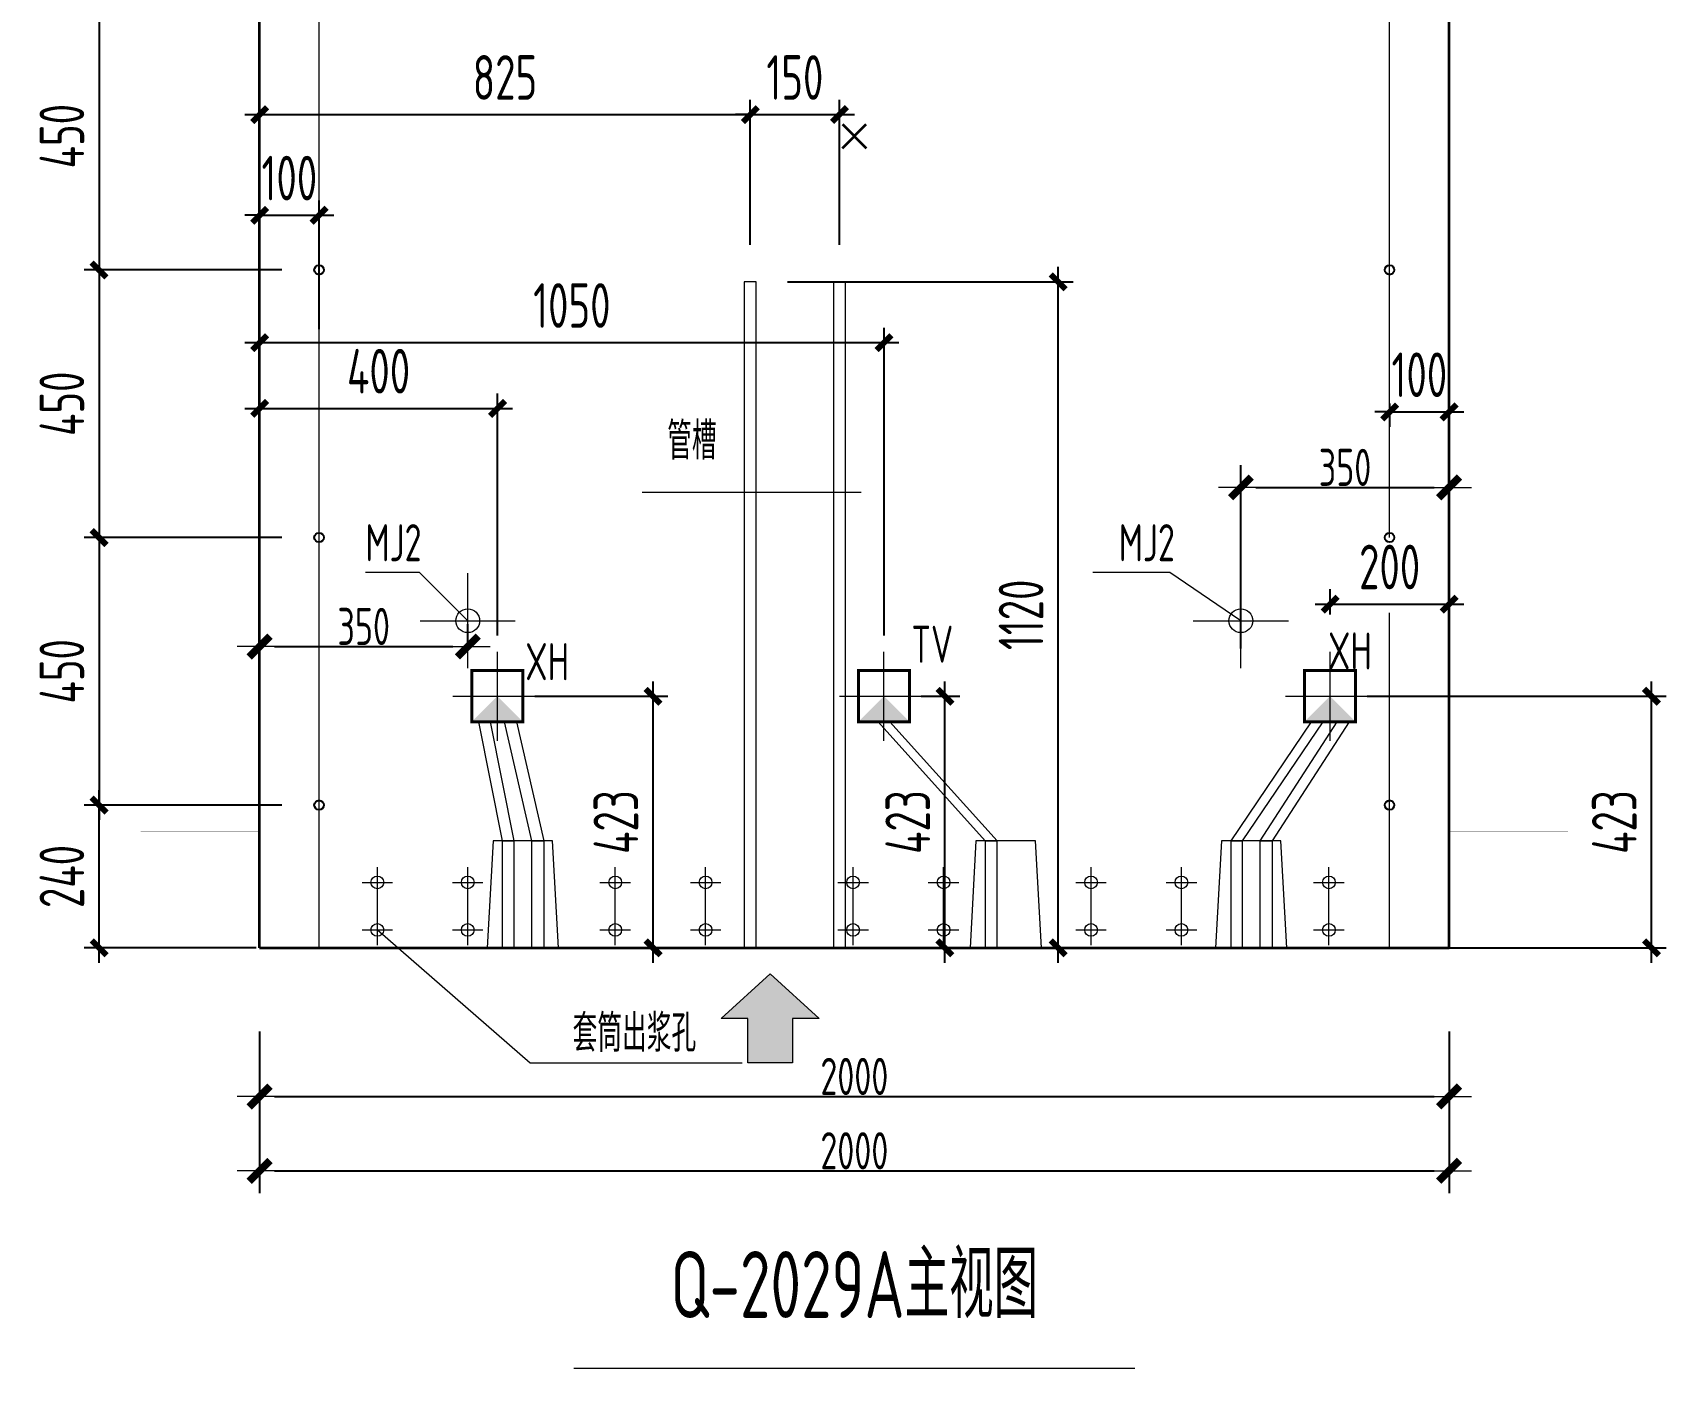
# Model space of a CAD drawing. Extents: x -85320 to 1679916, y -1321939 to 627.
# Drawn here: x 1151028 to 1162015, y -852083 to -843098 of the extents above; entities that cross this region are included whole.
import ezdxf
from ezdxf.enums import TextEntityAlignment as Align

# ---------------------------------------------------------------- set-up
doc = ezdxf.new("R2010")
doc.units = 0
doc.header["$LTSCALE"] = 1000
doc.linetypes.add('DOTE', pattern=[2.42, 2, -0.2, 0.02, -0.2])
for name, color, linetype in [('DIAN BOX', 7, 'Continuous'), ('S_WALL', 9, 'Continuous'), ('内墙_纵筋', 20, 'Continuous'), ('拉模', 7, 'Continuous')]:
    doc.layers.add(name, color=color, linetype=linetype)
for name, color, linetype, lineweight in [('WCOL', 7, 'Continuous', 0), ('参数表文字', 7, 'Continuous', 18), ('手孔', 6, 'Continuous', 0), ('直线', 7, 'Continuous', 18), ('预制墙图名', 7, 'Continuous', 18), ('预制墙埋件', 8, 'Continuous', 18), ('预制墙墙身水平筋', 130, 'Continuous', 18), ('预制墙墙身纵向受力筋', 1, 'Continuous', 18), ('预制墙详图标注', 3, 'Continuous', 18), ('预制墙详图轮廓', 3, 'Continuous', 35)]:
    doc.layers.add(name, color=color, linetype=linetype, lineweight=lineweight)
doc.styles.add('TSSD_Dimension', font='tssdeng.shx', dxfattribs={"width": 0.7, "bigfont": 'hztxt.shx'})
doc.styles.add('TSSD_Rein', font='Tssdeng.shx', dxfattribs={"width": 0.7, "bigfont": 'hztxt.shx'})
doc.styles.add('样式 1', font='yjkeng.shx', dxfattribs={"width": 0.7, "bigfont": 'yjkchn.shx'})
doc.styles.add('样式 2', font='yjkeng.shx', dxfattribs={"width": 0.7, "bigfont": 'yjkchn.shx'})
doc.dimstyles.new('标注', dxfattribs={"dimtxt": 300, "dimasz": 100, "dimexe": 100, "dimexo": 250, "dimgap": 100, "dimtad": 1, "dimdec": 0, "dimlfac": 0.25, "dimzin": 0, "dimdsep": 46, "dimtxsty": 'TSSD_Dimension', "dimblk": 'ARCHTICK', "dimcen": 0, "dimdle": 100, "dimclrt": 7, "dimadec": 0, "dimazin": 0, "dimtfac": 1, "dimtdec": 0, "dimtix": 1, "dimtmove": 2, "dimatfit": 3, "dimfxl": 1, "dimtolj": 1, "dimtzin": 0, "dimarcsym": 0})
doc.dimstyles.new('盈建科结构', dxfattribs={"dimscale": 100, "dimtxt": 2.5, "dimasz": 1, "dimexe": 1.5, "dimexo": 0.625, "dimgap": 0.1, "dimtad": 1, "dimdec": 0, "dimrnd": 1, "dimzin": 0, "dimdsep": 46, "dimtxsty": '样式 1', "dimblk": '_yjkbk', "dimblk1": 'ARCHTICK', "dimblk2": 'ARCHTICK', "dimcen": 0.09, "dimadec": 0, "dimazin": 0, "dimtfac": 1, "dimtdec": 4, "dimtix": 1, "dimtmove": 2, "dimatfit": 3, "dimfxl": 1, "dimtolj": 1, "dimtzin": 0, "dimarcsym": 0})

# ---------------------------------------------------------------- blocks, each defined once
blk = doc.blocks.new('_yjkbk')
blk.add_line((-1, 0), (1.5, 0))
blk.add_lwpolyline([(-0.7, -0.7, 0.5, 0.5, 0), (0.7, 0.7, 0.5, 0.5, 0)], format="xyseb")
blk = doc.blocks.new('*D411')
at = {"layer": 'Defpoints', "color": 0, "transparency": 16777216}
for p in [(1153954, -847227), (1152554, -847304), (1153954, -847304)]:
    blk.add_point(p, dxfattribs=at)
at = {"layer": '预制墙详图标注', "color": 0, "lineweight": -2, "transparency": 16777216}
for p, q in [((1152554, -847241), (1152554, -847077)), ((1153954, -847241), (1153954, -847077)), ((1152654, -847227), (1153854, -847227))]:
    blk.add_line(p, q, dxfattribs=at)
at = {"layer": '预制墙详图标注', "color": 0, "lineweight": -2, "transparency": 16777216, "xscale": 100, "yscale": 100, "zscale": 100, "rotation": 180}
blk.add_blockref('_yjkbk', (1152554, -847227), dxfattribs=at)
at = {"layer": '预制墙详图标注', "color": 0, "lineweight": -2, "transparency": 16777216, "xscale": 100, "yscale": 100, "zscale": 100}
blk.add_blockref('_yjkbk', (1153954, -847227), dxfattribs=at)
at = {"layer": '预制墙详图标注', "color": 0, "transparency": 16777216, "insert": (1153254, -847217), "char_height": 250, "attachment_point": 8, "style": '样式 1'}
blk.add_mtext('\\A1;350', dxfattribs=at)
blk = doc.blocks.new('_ArchTick')
at = {"color": 0, "linetype": 'ByBlock', "const_width": 0.4}
blk.add_lwpolyline([(-0.5, -0.5), (0.5, 0.5)], dxfattribs=at)
blk = doc.blocks.new('*D413')
at = {"layer": 'Defpoints', "color": 0, "transparency": 16777216}
for p in [(1160554, -846157), (1159154, -847304), (1160554, -847304)]:
    blk.add_point(p, dxfattribs=at)
at = {"layer": '预制墙详图标注', "color": 0, "lineweight": -2, "transparency": 16777216}
for p, q in [((1159154, -847241), (1159154, -846007)), ((1160554, -847241), (1160554, -846007)), ((1159254, -846157), (1160454, -846157))]:
    blk.add_line(p, q, dxfattribs=at)
at = {"layer": '预制墙详图标注', "color": 0, "lineweight": -2, "transparency": 16777216, "xscale": 100, "yscale": 100, "zscale": 100, "rotation": 180}
blk.add_blockref('_yjkbk', (1159154, -846157), dxfattribs=at)
at = {"layer": '预制墙详图标注', "color": 0, "lineweight": -2, "transparency": 16777216, "xscale": 100, "yscale": 100, "zscale": 100}
blk.add_blockref('_yjkbk', (1160554, -846157), dxfattribs=at)
at = {"layer": '预制墙详图标注', "color": 0, "transparency": 16777216, "insert": (1159854, -846147), "char_height": 250, "attachment_point": 8, "style": '样式 1'}
blk.add_mtext('\\A1;350', dxfattribs=at)
blk = doc.blocks.new('*D414')
at = {"layer": 'Defpoints', "color": 0, "transparency": 16777216}
for p in [(1152554, -849754), (1160554, -849754), (1160554, -850254)]:
    blk.add_point(p, dxfattribs=at)
at = {"layer": '预制墙详图标注', "color": 0, "lineweight": -2, "transparency": 16777216}
for p, q in [((1152554, -849816), (1152554, -850404)), ((1160554, -849816), (1160554, -850404)), ((1152654, -850254), (1160454, -850254))]:
    blk.add_line(p, q, dxfattribs=at)
at = {"layer": '预制墙详图标注', "color": 0, "lineweight": -2, "transparency": 16777216, "xscale": 100, "yscale": 100, "zscale": 100, "rotation": 180}
blk.add_blockref('_yjkbk', (1152554, -850254), dxfattribs=at)
at = {"layer": '预制墙详图标注', "color": 0, "lineweight": -2, "transparency": 16777216, "xscale": 100, "yscale": 100, "zscale": 100}
blk.add_blockref('_yjkbk', (1160554, -850254), dxfattribs=at)
at = {"layer": '预制墙详图标注', "color": 0, "transparency": 16777216, "insert": (1156554, -850244), "char_height": 250, "attachment_point": 8, "style": '样式 1'}
blk.add_mtext('\\A1;2000', dxfattribs=at)
blk = doc.blocks.new('*D415')
at = {"layer": 'Defpoints', "color": 0, "transparency": 16777216}
for p in [(1152554, -850254), (1160554, -850254), (1160554, -850754)]:
    blk.add_point(p, dxfattribs=at)
at = {"layer": '预制墙详图标注', "color": 0, "lineweight": -2, "transparency": 16777216}
for p, q in [((1152554, -850316), (1152554, -850904)), ((1160554, -850316), (1160554, -850904)), ((1152654, -850754), (1160454, -850754))]:
    blk.add_line(p, q, dxfattribs=at)
at = {"layer": '预制墙详图标注', "color": 0, "lineweight": -2, "transparency": 16777216, "xscale": 100, "yscale": 100, "zscale": 100, "rotation": 180}
blk.add_blockref('_yjkbk', (1152554, -850754), dxfattribs=at)
at = {"layer": '预制墙详图标注', "color": 0, "lineweight": -2, "transparency": 16777216, "xscale": 100, "yscale": 100, "zscale": 100}
blk.add_blockref('_yjkbk', (1160554, -850754), dxfattribs=at)
at = {"layer": '预制墙详图标注', "color": 0, "transparency": 16777216, "insert": (1156554, -850744), "char_height": 250, "attachment_point": 8, "style": '样式 1'}
blk.add_mtext('\\A1;2000', dxfattribs=at)
blk = doc.blocks.new('*D491')
at = {"layer": 'Defpoints', "color": 0, "transparency": 16777216}
for p in [(1154154, -847562), (1155200, -847562), (1154010, -849254)]:
    blk.add_point(p, dxfattribs=at)
at = {"layer": 'WCOL', "color": 0, "lineweight": -2, "transparency": 16777216}
for p, q in [((1155200, -849354), (1155200, -847462)), ((1154404, -847562), (1155300, -847562)), ((1154260, -849254), (1155300, -849254))]:
    blk.add_line(p, q, dxfattribs=at)
at = {"layer": 'WCOL', "color": 0, "lineweight": -2, "transparency": 16777216, "xscale": 100, "yscale": 100, "zscale": 100}
for p, rotation in [((1155200, -847562), 90), ((1155200, -849254), 270)]:
    blk.add_blockref('_ArchTick', p, dxfattribs=dict(at, rotation=rotation))
at = {"layer": 'WCOL', "color": 7, "transparency": 16777216, "insert": (1154950, -848408), "char_height": 300, "attachment_point": 5, "rotation": 90, "style": 'TSSD_Dimension'}
blk.add_mtext('\\A1;423', dxfattribs=at)
blk = doc.blocks.new('*D492')
at = {"layer": 'Defpoints', "color": 0, "transparency": 16777216}
for p in [(1154154, -845625), (1152554, -846041), (1154154, -847402)]:
    blk.add_point(p, dxfattribs=at)
at = {"layer": 'WCOL', "color": 0, "lineweight": -2, "transparency": 16777216}
for p, q in [((1152554, -845791), (1152554, -845525)), ((1154154, -847152), (1154154, -845525)), ((1152454, -845625), (1154254, -845625))]:
    blk.add_line(p, q, dxfattribs=at)
at = {"layer": 'WCOL', "color": 0, "lineweight": -2, "transparency": 16777216, "xscale": 100, "yscale": 100, "zscale": 100, "rotation": 180}
blk.add_blockref('_ArchTick', (1152554, -845625), dxfattribs=at)
at = {"layer": 'WCOL', "color": 0, "lineweight": -2, "transparency": 16777216, "xscale": 100, "yscale": 100, "zscale": 100}
blk.add_blockref('_ArchTick', (1154154, -845625), dxfattribs=at)
at = {"layer": 'WCOL', "color": 7, "transparency": 16777216, "insert": (1153354, -845375), "char_height": 300, "attachment_point": 5, "style": 'TSSD_Dimension'}
blk.add_mtext('\\A1;400', dxfattribs=at)
blk = doc.blocks.new('线盒')
at = {"layer": 'DIAN BOX'}
h = blk.add_hatch(color=256, dxfattribs=at)
h.dxf.hatch_style = 1
h.paths.add_polyline_path([(1465682, -670175), (1465854, -670347), (1465510, -670347)])
at = {"color": 6, "const_width": 20}
blk.add_lwpolyline([(1465510, -670003), (1465854, -670003), (1465854, -670347), (1465510, -670347), (1465510, -670003)], dxfattribs=at)
at = {"layer": 'WCOL', "color": 4, "linetype": 'DOTE'}
for p, q in [((1465682, -670475), (1465682, -669876)), ((1465383, -670175), (1465982, -670175))]:
    blk.add_line(p, q, dxfattribs=at)
at = {"layer": 'WCOL', "color": 5}
blk.add_lwpolyline([(1465510, -670347), (1465854, -670347), (1465854, -670003), (1465510, -670003)], close=True, dxfattribs=at)
blk = doc.blocks.new('*D493')
at = {"layer": 'Defpoints', "color": 0, "transparency": 16777216}
for p in [(1156754, -845183), (1152554, -845397), (1156754, -847402)]:
    blk.add_point(p, dxfattribs=at)
at = {"layer": 'WCOL', "color": 0, "lineweight": -2, "transparency": 16777216}
for p, q in [((1152554, -845147), (1152554, -845083)), ((1156754, -847152), (1156754, -845083)), ((1152454, -845183), (1156854, -845183))]:
    blk.add_line(p, q, dxfattribs=at)
at = {"layer": 'WCOL', "color": 0, "lineweight": -2, "transparency": 16777216, "xscale": 100, "yscale": 100, "zscale": 100, "rotation": 180}
blk.add_blockref('_ArchTick', (1152554, -845183), dxfattribs=at)
at = {"layer": 'WCOL', "color": 0, "lineweight": -2, "transparency": 16777216, "xscale": 100, "yscale": 100, "zscale": 100}
blk.add_blockref('_ArchTick', (1156754, -845183), dxfattribs=at)
at = {"layer": 'WCOL', "color": 7, "transparency": 16777216, "insert": (1154654, -844933), "char_height": 300, "attachment_point": 5, "style": 'TSSD_Dimension'}
blk.add_mtext('\\A1;1050', dxfattribs=at)
blk = doc.blocks.new('*D494')
at = {"layer": 'Defpoints', "color": 0, "transparency": 16777216}
for p in [(1156754, -847562), (1157163, -847562), (1156832, -849254)]:
    blk.add_point(p, dxfattribs=at)
at = {"layer": 'WCOL', "color": 0, "lineweight": -2, "transparency": 16777216}
for p, q in [((1157163, -849354), (1157163, -847462)), ((1157004, -847562), (1157263, -847562)), ((1157082, -849254), (1157263, -849254))]:
    blk.add_line(p, q, dxfattribs=at)
at = {"layer": 'WCOL', "color": 0, "lineweight": -2, "transparency": 16777216, "xscale": 100, "yscale": 100, "zscale": 100}
for p, rotation in [((1157163, -847562), 90), ((1157163, -849254), 270)]:
    blk.add_blockref('_ArchTick', p, dxfattribs=dict(at, rotation=rotation))
at = {"layer": 'WCOL', "color": 7, "transparency": 16777216, "insert": (1156913, -848408), "char_height": 300, "attachment_point": 5, "rotation": 90, "style": 'TSSD_Dimension'}
blk.add_mtext('\\A1;423', dxfattribs=at)
blk = doc.blocks.new('*D495')
at = {"layer": 'Defpoints', "color": 0, "transparency": 16777216}
for p in [(1159754, -847562), (1161915, -847562), (1159063, -849254)]:
    blk.add_point(p, dxfattribs=at)
at = {"layer": 'WCOL', "color": 0, "lineweight": -2, "transparency": 16777216}
for p, q in [((1161915, -849354), (1161915, -847462)), ((1160004, -847562), (1162015, -847562)), ((1159313, -849254), (1162015, -849254))]:
    blk.add_line(p, q, dxfattribs=at)
at = {"layer": 'WCOL', "color": 0, "lineweight": -2, "transparency": 16777216, "xscale": 100, "yscale": 100, "zscale": 100}
for p, rotation in [((1161915, -847562), 90), ((1161915, -849254), 270)]:
    blk.add_blockref('_ArchTick', p, dxfattribs=dict(at, rotation=rotation))
at = {"layer": 'WCOL', "color": 7, "transparency": 16777216, "insert": (1161665, -848408), "char_height": 300, "attachment_point": 5, "rotation": 90, "style": 'TSSD_Dimension'}
blk.add_mtext('\\A1;423', dxfattribs=at)
blk = doc.blocks.new('手孔')
at = {"layer": '手孔', "color": 6}
blk.add_lwpolyline([(1383436, -746221), (1383916, -746221), (1383876, -745501), (1383476, -745501)], close=True, dxfattribs=at)
at = {"layer": '手孔', "color": 4}
for points in [[(1383538, -746221), (1383618, -746221), (1383618, -745501), (1383538, -745501)], [(1383817, -746221), (1383737, -746221), (1383737, -745501), (1383817, -745501)]]:
    blk.add_lwpolyline(points, close=True, dxfattribs=at)
blk = doc.blocks.new('*D2721')
at = {"layer": 'Defpoints', "color": 0, "transparency": 16777216}
for p in [(1155854, -843649), (1152554, -843794), (1155854, -844774)]:
    blk.add_point(p, dxfattribs=at)
at = {"layer": '拉模', "color": 0, "lineweight": -2, "transparency": 16777216}
for p, q in [((1152554, -843544), (1152554, -843549)), ((1155854, -844524), (1155854, -843549)), ((1152454, -843649), (1155954, -843649))]:
    blk.add_line(p, q, dxfattribs=at)
at = {"layer": '拉模', "color": 0, "lineweight": -2, "transparency": 16777216, "xscale": 100, "yscale": 100, "zscale": 100, "rotation": 180}
blk.add_blockref('_ArchTick', (1152554, -843649), dxfattribs=at)
at = {"layer": '拉模', "color": 0, "lineweight": -2, "transparency": 16777216, "xscale": 100, "yscale": 100, "zscale": 100}
blk.add_blockref('_ArchTick', (1155854, -843649), dxfattribs=at)
at = {"layer": '拉模', "color": 7, "lineweight": 0, "transparency": 16777216, "insert": (1154204, -843399), "char_height": 300, "attachment_point": 5, "style": 'TSSD_Dimension'}
blk.add_mtext('\\A1;825', dxfattribs=at)
blk = doc.blocks.new('*D2722')
at = {"layer": 'Defpoints', "color": 0, "transparency": 16777216}
for p in [(1155854, -844774), (1157925, -844774), (1155185, -849254)]:
    blk.add_point(p, dxfattribs=at)
at = {"layer": '拉模', "color": 0, "lineweight": -2, "transparency": 16777216}
for p, q in [((1157925, -849354), (1157925, -844674)), ((1156104, -844774), (1158025, -844774)), ((1155435, -849254), (1158025, -849254))]:
    blk.add_line(p, q, dxfattribs=at)
at = {"layer": '拉模', "color": 0, "lineweight": -2, "transparency": 16777216, "xscale": 100, "yscale": 100, "zscale": 100}
for p, rotation in [((1157925, -844774), 90), ((1157925, -849254), 270)]:
    blk.add_blockref('_ArchTick', p, dxfattribs=dict(at, rotation=rotation))
at = {"layer": '拉模', "color": 7, "lineweight": 0, "transparency": 16777216, "insert": (1157675, -847014), "char_height": 300, "attachment_point": 5, "rotation": 90, "style": 'TSSD_Dimension'}
blk.add_mtext('\\A1;1120', dxfattribs=at)
blk = doc.blocks.new('*D2723')
at = {"layer": 'Defpoints', "color": 0, "transparency": 16777216}
for p in [(1156454, -843649), (1155854, -844774), (1156454, -844774)]:
    blk.add_point(p, dxfattribs=at)
at = {"layer": '拉模', "color": 0, "lineweight": -2, "transparency": 16777216}
for p, q in [((1155854, -844524), (1155854, -843549)), ((1156454, -844524), (1156454, -843549)), ((1155854, -843649), (1155754, -843649)), ((1155854, -843649), (1156454, -843649)), ((1156454, -843649), (1156554, -843649))]:
    blk.add_line(p, q, dxfattribs=at)
at = {"layer": '拉模', "color": 0, "lineweight": -2, "transparency": 16777216, "xscale": 100, "yscale": 100, "zscale": 100}
blk.add_blockref('_ArchTick', (1155854, -843649), dxfattribs=at)
at = {"layer": '拉模', "color": 0, "lineweight": -2, "transparency": 16777216, "xscale": 100, "yscale": 100, "zscale": 100, "rotation": 180}
blk.add_blockref('_ArchTick', (1156454, -843649), dxfattribs=at)
at = {"layer": '拉模', "color": 7, "lineweight": 0, "transparency": 16777216, "insert": (1156154, -843399), "char_height": 300, "attachment_point": 5, "style": 'TSSD_Dimension'}
blk.add_mtext('\\A1;150', dxfattribs=at)
blk = doc.blocks.new('*D2730')
at = {"layer": 'Defpoints', "color": 0, "transparency": 16777216}
for p in [(1151474, -848294), (1152781, -848294), (1152781, -849254)]:
    blk.add_point(p, dxfattribs=at)
at = {"layer": '拉模', "color": 0, "lineweight": -2, "transparency": 16777216}
for p, q in [((1151474, -849354), (1151474, -848194)), ((1152531, -848294), (1151374, -848294)), ((1152531, -849254), (1151374, -849254))]:
    blk.add_line(p, q, dxfattribs=at)
at = {"layer": '拉模', "color": 0, "lineweight": -2, "transparency": 16777216, "xscale": 100, "yscale": 100, "zscale": 100}
for p, rotation in [((1151474, -848294), 90), ((1151474, -849254), 270)]:
    blk.add_blockref('_ArchTick', p, dxfattribs=dict(at, rotation=rotation))
at = {"layer": '拉模', "color": 7, "lineweight": 0, "transparency": 16777216, "insert": (1151224, -848774), "char_height": 300, "attachment_point": 5, "rotation": 90, "style": 'TSSD_Dimension'}
blk.add_mtext('\\A1;240', dxfattribs=at)
blk = doc.blocks.new('*D2731')
at = {"layer": 'Defpoints', "color": 0, "transparency": 16777216}
for p in [(1152954, -844326), (1152554, -845342), (1152954, -845342)]:
    blk.add_point(p, dxfattribs=at)
at = {"layer": '拉模', "color": 0, "lineweight": -2, "transparency": 16777216}
for p, q in [((1152554, -845092), (1152554, -844226)), ((1152954, -845092), (1152954, -844226)), ((1152554, -844326), (1152454, -844326)), ((1152554, -844326), (1152954, -844326)), ((1152954, -844326), (1153054, -844326))]:
    blk.add_line(p, q, dxfattribs=at)
at = {"layer": '拉模', "color": 0, "lineweight": -2, "transparency": 16777216, "xscale": 100, "yscale": 100, "zscale": 100}
blk.add_blockref('_ArchTick', (1152554, -844326), dxfattribs=at)
at = {"layer": '拉模', "color": 0, "lineweight": -2, "transparency": 16777216, "xscale": 100, "yscale": 100, "zscale": 100, "rotation": 180}
blk.add_blockref('_ArchTick', (1152954, -844326), dxfattribs=at)
at = {"layer": '拉模', "color": 7, "lineweight": 0, "transparency": 16777216, "insert": (1152754, -844076), "char_height": 300, "attachment_point": 5, "style": 'TSSD_Dimension'}
blk.add_mtext('\\A1;100', dxfattribs=at)
blk = doc.blocks.new('*D2732')
at = {"layer": 'Defpoints', "color": 0, "transparency": 16777216}
for p in [(1152954, -846494), (1151474, -848294), (1152954, -848294)]:
    blk.add_point(p, dxfattribs=at)
at = {"layer": '拉模', "color": 0, "lineweight": -2, "transparency": 16777216}
for p, q in [((1151474, -846394), (1151474, -848394)), ((1152704, -846494), (1151374, -846494)), ((1152704, -848294), (1151374, -848294))]:
    blk.add_line(p, q, dxfattribs=at)
at = {"layer": '拉模', "color": 0, "lineweight": -2, "transparency": 16777216, "xscale": 100, "yscale": 100, "zscale": 100}
for p, rotation in [((1151474, -846494), 90), ((1151474, -848294), 270)]:
    blk.add_blockref('_ArchTick', p, dxfattribs=dict(at, rotation=rotation))
at = {"layer": '拉模', "color": 7, "lineweight": 0, "transparency": 16777216, "insert": (1151224, -847394), "char_height": 300, "attachment_point": 5, "rotation": 90, "style": 'TSSD_Dimension'}
blk.add_mtext('\\A1;450', dxfattribs=at)
blk = doc.blocks.new('*D2733')
at = {"layer": 'Defpoints', "color": 0, "transparency": 16777216}
for p in [(1152954, -844694), (1151474, -846494), (1152954, -846494)]:
    blk.add_point(p, dxfattribs=at)
at = {"layer": '拉模', "color": 0, "lineweight": -2, "transparency": 16777216}
for p, q in [((1151474, -844594), (1151474, -846594)), ((1152704, -844694), (1151374, -844694)), ((1152704, -846494), (1151374, -846494))]:
    blk.add_line(p, q, dxfattribs=at)
at = {"layer": '拉模', "color": 0, "lineweight": -2, "transparency": 16777216, "xscale": 100, "yscale": 100, "zscale": 100}
for p, rotation in [((1151474, -844694), 90), ((1151474, -846494), 270)]:
    blk.add_blockref('_ArchTick', p, dxfattribs=dict(at, rotation=rotation))
at = {"layer": '拉模', "color": 7, "lineweight": 0, "transparency": 16777216, "insert": (1151224, -845594), "char_height": 300, "attachment_point": 5, "rotation": 90, "style": 'TSSD_Dimension'}
blk.add_mtext('\\A1;450', dxfattribs=at)
blk = doc.blocks.new('*D2734')
at = {"layer": 'Defpoints', "color": 0, "transparency": 16777216}
for p in [(1152954, -842894), (1151474, -844694), (1152954, -844694)]:
    blk.add_point(p, dxfattribs=at)
at = {"layer": '拉模', "color": 0, "lineweight": -2, "transparency": 16777216}
for p, q in [((1151474, -842794), (1151474, -844794)), ((1152704, -842894), (1151374, -842894)), ((1152704, -844694), (1151374, -844694))]:
    blk.add_line(p, q, dxfattribs=at)
at = {"layer": '拉模', "color": 0, "lineweight": -2, "transparency": 16777216, "xscale": 100, "yscale": 100, "zscale": 100}
for p, rotation in [((1151474, -842894), 90), ((1151474, -844694), 270)]:
    blk.add_blockref('_ArchTick', p, dxfattribs=dict(at, rotation=rotation))
at = {"layer": '拉模', "color": 7, "lineweight": 0, "transparency": 16777216, "insert": (1151224, -843794), "char_height": 300, "attachment_point": 5, "rotation": 90, "style": 'TSSD_Dimension'}
blk.add_mtext('\\A1;450', dxfattribs=at)
blk = doc.blocks.new('*D2738')
at = {"layer": 'Defpoints', "color": 0, "transparency": 16777216}
for p in [(1160154, -845342), (1160554, -845342), (1160554, -845649)]:
    blk.add_point(p, dxfattribs=at)
at = {"layer": '拉模', "color": 0, "lineweight": -2, "transparency": 16777216}
for p, q in [((1160154, -845592), (1160154, -845749)), ((1160554, -845592), (1160554, -845749)), ((1160154, -845649), (1160054, -845649)), ((1160154, -845649), (1160554, -845649)), ((1160554, -845649), (1160654, -845649))]:
    blk.add_line(p, q, dxfattribs=at)
at = {"layer": '拉模', "color": 0, "lineweight": -2, "transparency": 16777216, "xscale": 100, "yscale": 100, "zscale": 100}
blk.add_blockref('_ArchTick', (1160154, -845649), dxfattribs=at)
at = {"layer": '拉模', "color": 0, "lineweight": -2, "transparency": 16777216, "xscale": 100, "yscale": 100, "zscale": 100, "rotation": 180}
blk.add_blockref('_ArchTick', (1160554, -845649), dxfattribs=at)
at = {"layer": '拉模', "color": 7, "lineweight": 0, "transparency": 16777216, "insert": (1160354, -845399), "char_height": 300, "attachment_point": 5, "style": 'TSSD_Dimension'}
blk.add_mtext('\\A1;100', dxfattribs=at)
blk = doc.blocks.new('*D3264')
at = {"layer": 'Defpoints', "color": 0, "transparency": 16777216}
for p in [(1160554, -846942), (1160554, -847241), (1159754, -847262)]:
    blk.add_point(p, dxfattribs=at)
at = {"layer": '内墙_纵筋', "color": 0, "lineweight": -2, "transparency": 16777216}
for p, q in [((1159754, -847012), (1159754, -846842)), ((1160554, -846991), (1160554, -846842)), ((1159654, -846942), (1160654, -846942))]:
    blk.add_line(p, q, dxfattribs=at)
at = {"layer": '内墙_纵筋', "color": 0, "lineweight": -2, "transparency": 16777216, "xscale": 100, "yscale": 100, "zscale": 100, "rotation": 180}
blk.add_blockref('_ArchTick', (1159754, -846942), dxfattribs=at)
at = {"layer": '内墙_纵筋', "color": 0, "lineweight": -2, "transparency": 16777216, "xscale": 100, "yscale": 100, "zscale": 100}
blk.add_blockref('_ArchTick', (1160554, -846942), dxfattribs=at)
at = {"layer": '内墙_纵筋', "color": 7, "transparency": 16777216, "insert": (1160154, -846692), "char_height": 300, "attachment_point": 5, "style": 'TSSD_Dimension'}
blk.add_mtext('\\A1;200', dxfattribs=at)

msp = doc.modelspace()

# ---------------------------------------------------------------- hatches: boundary and pattern name
at = {"layer": 'WCOL'}
h = msp.add_hatch(color=4, dxfattribs=at)
h.dxf.hatch_style = 1
h.paths.add_polyline_path([(1156318.231, -849728.552), (1156138.231, -849728.552), (1156138.231, -850028.552), (1155838.231, -850028.552), (1155838.231, -849728.552), (1155658.231, -849728.552), (1155988.231, -849428.552)])

# ---------------------------------------------------------------- linework, layer by layer
at = {"layer": 'S_WALL'}
for centre in [(1152953.678, -844693.638), (1160153.678, -844693.638), (1152953.678, -846493.638), (1160153.678, -846493.638), (1152953.678, -848293.638), (1160153.678, -848293.638)]:
    msp.add_circle(centre, 32, dxfattribs=at)
at = {"layer": 'WCOL', "color": 7}
for points in [[(1155813.678, -849253.638), (1155893.678, -849253.638), (1155893.678, -844773.638), (1155813.678, -844773.638)], [(1156413.678, -849253.638), (1156493.678, -849253.638), (1156493.678, -844773.638), (1156413.678, -844773.638)], [(1154186.012, -848533.638), (1154266.012, -848533.638), (1154106.437, -847733.638), (1154026.437, -847733.638)], [(1154464.494, -848533.638), (1154384.494, -848533.638), (1154200.919, -847733.638), (1154280.919, -847733.638)], [(1157433.775, -848533.638), (1157513.775, -848533.638), (1156793.678, -847733.638), (1156713.678, -847733.638)], [(1159085.162, -848533.638), (1159165.162, -848533.638), (1159706.437, -847733.638), (1159626.437, -847733.638)], [(1159363.645, -848533.638), (1159283.645, -848533.638), (1159800.919, -847733.638), (1159880.919, -847733.638)]]:
    msp.add_lwpolyline(points, close=True, dxfattribs=at)
at = {"layer": 'WCOL'}
msp.add_lwpolyline([(1156318.231, -849728.552), (1156138.231, -849728.552), (1156138.231, -850028.552), (1155838.231, -850028.552), (1155838.231, -849728.552), (1155658.231, -849728.552), (1155988.231, -849428.552), (1156318.231, -849728.552)], dxfattribs=at)
at = {"layer": '手孔', "color": 6}
msp.add_lwpolyline([(1157331.788, -849253.638), (1157811.788, -849253.638), (1157771.788, -848533.638), (1157371.788, -848533.638)], close=True, dxfattribs=at)
at = {"layer": '手孔', "color": 4}
msp.add_lwpolyline([(1157433.775, -849253.638), (1157513.775, -849253.638), (1157513.775, -848533.638), (1157433.775, -848533.638)], close=True, dxfattribs=at)
at = {"layer": '拉模', "color": 3, "lineweight": 0}
for p, q in [((1152953.678, -849253.638), (1152953.678, -838479.738)), ((1160153.678, -846493.638), (1160153.678, -838479.738)), ((1160153.678, -849253.638), (1160153.678, -847000.597))]:
    msp.add_line(p, q, dxfattribs=at)
at = {"layer": '直线', "lineweight": 18}
for points in [[(1153953.678, -847053.638), (1153628.678, -846728.638), (1153265.216, -846728.638)], [(1159153.678, -847053.638), (1158675.246, -846728.638), (1158158.603, -846728.638)], [(1153345.678, -849133.638), (1154374.661, -850028.552), (1155800.35, -850028.552)]]:
    msp.add_lwpolyline(points, dxfattribs=at)
at = {"layer": '预制墙图名', "lineweight": 18}
msp.add_line((1154666.78, -852082.639), (1158440.575, -852082.639), dxfattribs=at)
at = {"layer": '预制墙埋件', "lineweight": 18}
for p, q in [((1153953.678, -847373.638), (1153953.678, -846733.638)), ((1159153.678, -847373.638), (1159153.678, -846733.638)), ((1153633.678, -847053.638), (1154273.678, -847053.638)), ((1158833.678, -847053.638), (1159473.678, -847053.638))]:
    msp.add_line(p, q, dxfattribs=at)
for centre in [(1153953.678, -847053.638), (1159153.678, -847053.638)]:
    msp.add_circle(centre, 80, dxfattribs=at)
at = {"layer": '预制墙墙身水平筋', "color": 4}
msp.add_line((1156600.551, -846190.207), (1155126.751, -846190.207), dxfattribs=at)
at = {"layer": '预制墙墙身水平筋', "lineweight": 18, "const_width": 0.18}
for points in [[(1151890.213, -843313.638), (1151753.678, -843313.638), (1151753.678, -843273.638), (1152553.678, -843273.638), (1152553.678, -843313.638), (1151753.678, -843313.638), (1151753.678, -843273.638), (1151890.213, -843273.638)], [(1151890.213, -843313.638), (1151753.678, -843313.638), (1151753.678, -843273.638), (1152553.678, -843273.638), (1152553.678, -843313.638), (1151753.678, -843313.638), (1151753.678, -843273.638), (1151890.213, -843273.638)], [(1160553.678, -843273.638), (1161353.678, -843273.638), (1161353.678, -843313.638), (1161217.142, -843313.638), (1161217.142, -843273.638), (1161353.678, -843273.638), (1161353.678, -843313.638), (1160553.678, -843313.638)], [(1160553.678, -843273.638), (1161353.678, -843273.638), (1161353.678, -843313.638), (1161217.142, -843313.638), (1161217.142, -843273.638), (1161353.678, -843273.638), (1161353.678, -843313.638), (1160553.678, -843313.638)], [(1151890.213, -844113.638), (1151753.678, -844113.638), (1151753.678, -844073.638), (1152553.678, -844073.638), (1152553.678, -844113.638), (1151753.678, -844113.638), (1151753.678, -844073.638), (1151890.213, -844073.638)], [(1151890.213, -844113.638), (1151753.678, -844113.638), (1151753.678, -844073.638), (1152553.678, -844073.638), (1152553.678, -844113.638), (1151753.678, -844113.638), (1151753.678, -844073.638), (1151890.213, -844073.638)], [(1160553.678, -844073.638), (1161353.678, -844073.638), (1161353.678, -844113.638), (1161217.142, -844113.638), (1161217.142, -844073.638), (1161353.678, -844073.638), (1161353.678, -844113.638), (1160553.678, -844113.638)], [(1160553.678, -844073.638), (1161353.678, -844073.638), (1161353.678, -844113.638), (1161217.142, -844113.638), (1161217.142, -844073.638), (1161353.678, -844073.638), (1161353.678, -844113.638), (1160553.678, -844113.638)], [(1151890.213, -844913.638), (1151753.678, -844913.638), (1151753.678, -844873.638), (1152553.678, -844873.638), (1152553.678, -844913.638), (1151753.678, -844913.638), (1151753.678, -844873.638), (1151890.213, -844873.638)], [(1151890.213, -844913.638), (1151753.678, -844913.638), (1151753.678, -844873.638), (1152553.678, -844873.638), (1152553.678, -844913.638), (1151753.678, -844913.638), (1151753.678, -844873.638), (1151890.213, -844873.638)], [(1160553.678, -844873.638), (1161353.678, -844873.638), (1161353.678, -844913.638), (1161217.142, -844913.638), (1161217.142, -844873.638), (1161353.678, -844873.638), (1161353.678, -844913.638), (1160553.678, -844913.638)], [(1160553.678, -844873.638), (1161353.678, -844873.638), (1161353.678, -844913.638), (1161217.142, -844913.638), (1161217.142, -844873.638), (1161353.678, -844873.638), (1161353.678, -844913.638), (1160553.678, -844913.638)], [(1151890.213, -845713.638), (1151753.678, -845713.638), (1151753.678, -845673.638), (1152553.678, -845673.638), (1152553.678, -845713.638), (1151753.678, -845713.638), (1151753.678, -845673.638), (1151890.213, -845673.638)], [(1151890.213, -845713.638), (1151753.678, -845713.638), (1151753.678, -845673.638), (1152553.678, -845673.638), (1152553.678, -845713.638), (1151753.678, -845713.638), (1151753.678, -845673.638), (1151890.213, -845673.638)], [(1160553.678, -845673.638), (1161353.678, -845673.638), (1161353.678, -845713.638), (1161217.142, -845713.638), (1161217.142, -845673.638), (1161353.678, -845673.638), (1161353.678, -845713.638), (1160553.678, -845713.638)], [(1160553.678, -845673.638), (1161353.678, -845673.638), (1161353.678, -845713.638), (1161217.142, -845713.638), (1161217.142, -845673.638), (1161353.678, -845673.638), (1161353.678, -845713.638), (1160553.678, -845713.638)], [(1151890.213, -846513.638), (1151753.678, -846513.638), (1151753.678, -846473.638), (1152553.678, -846473.638), (1152553.678, -846513.638), (1151753.678, -846513.638), (1151753.678, -846473.638), (1151890.213, -846473.638)], [(1151890.213, -846513.638), (1151753.678, -846513.638), (1151753.678, -846473.638), (1152553.678, -846473.638), (1152553.678, -846513.638), (1151753.678, -846513.638), (1151753.678, -846473.638), (1151890.213, -846473.638)], [(1160553.678, -846473.638), (1161353.678, -846473.638), (1161353.678, -846513.638), (1161217.142, -846513.638), (1161217.142, -846473.638), (1161353.678, -846473.638), (1161353.678, -846513.638), (1160553.678, -846513.638)], [(1160553.678, -846473.638), (1161353.678, -846473.638), (1161353.678, -846513.638), (1161217.142, -846513.638), (1161217.142, -846473.638), (1161353.678, -846473.638), (1161353.678, -846513.638), (1160553.678, -846513.638)], [(1151890.213, -847313.638), (1151753.678, -847313.638), (1151753.678, -847273.638), (1152553.678, -847273.638), (1152553.678, -847313.638), (1151753.678, -847313.638), (1151753.678, -847273.638), (1151890.213, -847273.638)], [(1151890.213, -847313.638), (1151753.678, -847313.638), (1151753.678, -847273.638), (1152553.678, -847273.638), (1152553.678, -847313.638), (1151753.678, -847313.638), (1151753.678, -847273.638), (1151890.213, -847273.638)], [(1160553.678, -847273.638), (1161353.678, -847273.638), (1161353.678, -847313.638), (1161217.142, -847313.638), (1161217.142, -847273.638), (1161353.678, -847273.638), (1161353.678, -847313.638), (1160553.678, -847313.638)], [(1160553.678, -847273.638), (1161353.678, -847273.638), (1161353.678, -847313.638), (1161217.142, -847313.638), (1161217.142, -847273.638), (1161353.678, -847273.638), (1161353.678, -847313.638), (1160553.678, -847313.638)], [(1151890.213, -847713.638), (1151753.678, -847713.638), (1151753.678, -847673.638), (1152553.678, -847673.638), (1152553.678, -847713.638), (1151753.678, -847713.638), (1151753.678, -847673.638), (1151890.213, -847673.638)], [(1151890.213, -847713.638), (1151753.678, -847713.638), (1151753.678, -847673.638), (1152553.678, -847673.638), (1152553.678, -847713.638), (1151753.678, -847713.638), (1151753.678, -847673.638), (1151890.213, -847673.638)], [(1160553.678, -847673.638), (1161353.678, -847673.638), (1161353.678, -847713.638), (1161217.142, -847713.638), (1161217.142, -847673.638), (1161353.678, -847673.638), (1161353.678, -847713.638), (1160553.678, -847713.638)], [(1160553.678, -847673.638), (1161353.678, -847673.638), (1161353.678, -847713.638), (1161217.142, -847713.638), (1161217.142, -847673.638), (1161353.678, -847673.638), (1161353.678, -847713.638), (1160553.678, -847713.638)], [(1151890.213, -848113.638), (1151753.678, -848113.638), (1151753.678, -848073.638), (1152553.678, -848073.638), (1152553.678, -848113.638), (1151753.678, -848113.638), (1151753.678, -848073.638), (1151890.213, -848073.638)], [(1151890.213, -848113.638), (1151753.678, -848113.638), (1151753.678, -848073.638), (1152553.678, -848073.638), (1152553.678, -848113.638), (1151753.678, -848113.638), (1151753.678, -848073.638), (1151890.213, -848073.638)], [(1160553.678, -848073.638), (1161353.678, -848073.638), (1161353.678, -848113.638), (1161217.142, -848113.638), (1161217.142, -848073.638), (1161353.678, -848073.638), (1161353.678, -848113.638), (1160553.678, -848113.638)], [(1160553.678, -848073.638), (1161353.678, -848073.638), (1161353.678, -848113.638), (1161217.142, -848113.638), (1161217.142, -848073.638), (1161353.678, -848073.638), (1161353.678, -848113.638), (1160553.678, -848113.638)], [(1151890.213, -848513.638), (1151753.678, -848513.638), (1151753.678, -848473.638), (1152553.678, -848473.638), (1152553.678, -848513.638), (1151753.678, -848513.638), (1151753.678, -848473.638), (1151890.213, -848473.638)], [(1151890.213, -848513.638), (1151753.678, -848513.638), (1151753.678, -848473.638), (1152553.678, -848473.638), (1152553.678, -848513.638), (1151753.678, -848513.638), (1151753.678, -848473.638), (1151890.213, -848473.638)], [(1160553.678, -848473.638), (1161353.678, -848473.638), (1161353.678, -848513.638), (1161217.142, -848513.638), (1161217.142, -848473.638), (1161353.678, -848473.638), (1161353.678, -848513.638), (1160553.678, -848513.638)], [(1160553.678, -848473.638), (1161353.678, -848473.638), (1161353.678, -848513.638), (1161217.142, -848513.638), (1161217.142, -848473.638), (1161353.678, -848473.638), (1161353.678, -848513.638), (1160553.678, -848513.638)], [(1151890.213, -848953.638), (1151753.678, -848953.638), (1151753.678, -848913.638), (1152553.678, -848913.638), (1152553.678, -848953.638), (1151753.678, -848953.638), (1151753.678, -848913.638), (1151890.213, -848913.638)], [(1151890.213, -848953.638), (1151753.678, -848953.638), (1151753.678, -848913.638), (1152553.678, -848913.638), (1152553.678, -848953.638), (1151753.678, -848953.638), (1151753.678, -848913.638), (1151890.213, -848913.638)], [(1160553.678, -848913.638), (1161353.678, -848913.638), (1161353.678, -848953.638), (1161217.142, -848953.638), (1161217.142, -848913.638), (1161353.678, -848913.638), (1161353.678, -848953.638), (1160553.678, -848953.638)], [(1160553.678, -848913.638), (1161353.678, -848913.638), (1161353.678, -848953.638), (1161217.142, -848953.638), (1161217.142, -848913.638), (1161353.678, -848913.638), (1161353.678, -848953.638), (1160553.678, -848953.638)]]:
    msp.add_lwpolyline(points, close=True, dxfattribs=at)
at = {"layer": '预制墙墙身纵向受力筋', "lineweight": 18}
for p, q in [((1153345.678, -849236.305), (1153345.678, -848710.972)), ((1153953.678, -849236.305), (1153953.678, -848710.972)), ((1154945.678, -849236.305), (1154945.678, -848710.972)), ((1155553.678, -849236.305), (1155553.678, -848710.972)), ((1156545.678, -849236.305), (1156545.678, -848710.972)), ((1157153.678, -849236.305), (1157153.678, -848710.972)), ((1158145.678, -849236.305), (1158145.678, -848710.972)), ((1158753.678, -849236.305), (1158753.678, -848710.972)), ((1159745.678, -849236.305), (1159745.678, -848710.972)), ((1153243.011, -848813.638), (1153448.344, -848813.638)), ((1153851.011, -848813.638), (1154056.344, -848813.638)), ((1154843.011, -848813.638), (1155048.344, -848813.638)), ((1155451.011, -848813.638), (1155656.344, -848813.638)), ((1156443.011, -848813.638), (1156648.344, -848813.638)), ((1157051.011, -848813.638), (1157256.344, -848813.638)), ((1158043.011, -848813.638), (1158248.344, -848813.638)), ((1158651.011, -848813.638), (1158856.344, -848813.638)), ((1159643.011, -848813.638), (1159848.344, -848813.638)), ((1153243.011, -849133.638), (1153448.344, -849133.638)), ((1153851.011, -849133.638), (1154056.344, -849133.638)), ((1154843.011, -849133.638), (1155048.344, -849133.638)), ((1155451.011, -849133.638), (1155656.344, -849133.638)), ((1156443.011, -849133.638), (1156648.344, -849133.638)), ((1157051.011, -849133.638), (1157256.344, -849133.638)), ((1158043.011, -849133.638), (1158248.344, -849133.638)), ((1158651.011, -849133.638), (1158856.344, -849133.638)), ((1159643.011, -849133.638), (1159848.344, -849133.638))]:
    msp.add_line(p, q, dxfattribs=at)
for centre in [(1153345.678, -848813.638), (1153953.678, -848813.638), (1154945.678, -848813.638), (1155553.678, -848813.638), (1156545.678, -848813.638), (1157153.678, -848813.638), (1158145.678, -848813.638), (1158753.678, -848813.638), (1159745.678, -848813.638), (1153345.678, -849133.638), (1153953.678, -849133.638), (1154945.678, -849133.638), (1155553.678, -849133.638), (1156545.678, -849133.638), (1157153.678, -849133.638), (1158145.678, -849133.638), (1158753.678, -849133.638), (1159745.678, -849133.638)]:
    msp.add_circle(centre, 42.667, dxfattribs=at)
at = {"layer": '预制墙详图标注', "lineweight": 35}
for p, q in [((1156473.678, -843713.638), (1156633.678, -843873.638)), ((1156473.678, -843873.638), (1156633.678, -843713.638))]:
    msp.add_line(p, q, dxfattribs=at)
at = {"layer": '预制墙详图轮廓', "lineweight": 35}
for p, q in [((1152553.678, -849253.638), (1152553.678, -838333.638)), ((1160553.678, -849253.638), (1160553.678, -838333.638)), ((1152553.678, -849253.638), (1160553.678, -849253.638))]:
    msp.add_line(p, q, dxfattribs=at)

# ---------------------------------------------------------------- block references
at = {"layer": 'WCOL', "color": 7}
for p in [(-311528.775, -177386.203), (-308928.775, -177386.203), (-305928.775, -177386.203)]:
    msp.add_blockref('线盒', p, dxfattribs=at)
at = {"layer": '手孔', "color": 7}
for p in [(-229352.178, -103032.758), (-224453.028, -103032.758)]:
    msp.add_blockref('手孔', p, dxfattribs=at)

# ---------------------------------------------------------------- texts
at = {"layer": '参数表文字', "linetype": 'Continuous', "style": 'TSSD_Rein', "width": 0.7}
for p in [(1159887.214, -847256.766), (1154487.989, -847328.692)]:
    msp.add_text('XH', height=250, dxfattribs=at).set_placement(p, align=Align.MIDDLE_CENTER)
at = {"layer": '直线', "linetype": 'Continuous', "style": '样式 1', "width": 0.7}
for s, p in [('管槽', (1155627.686, -846044.024)), ('MJ2', (1158709.838, -846728.638)), ('套筒出浆孔', (1155490.222, -850028.552))]:
    msp.add_text(s, height=250, dxfattribs=at).set_placement(p, align=Align.BOTTOM_RIGHT)
for s, p in [('MJ2', (1153265.216, -846728.638)), ('TV', (1156937.536, -847411.542))]:
    msp.add_text(s, height=250, dxfattribs=at).set_placement(p, align=Align.BOTTOM_LEFT)
at = {"layer": '预制墙图名', "linetype": 'Continuous', "style": '样式 2', "width": 0.7}
msp.add_text('Q-2029A主视图', height=450, dxfattribs=at).set_placement((1156553.678, -851878.638), align=Align.BOTTOM_CENTER)

# ---------------------------------------------------------------- dimensions: what is measured, and where the dimension line sits
at = {"layer": 'WCOL', "color": 7}
for base, p1, p2, picture, middle in [((1156753.678, -845183.062), (1152553.678, -845397.205), (1156753.678, -847401.638), '*D493', (1154653.678, -844933.062)), ((1154153.678, -845624.83), (1152553.678, -846040.636), (1154153.678, -847401.638), '*D492', (1153353.678, -845374.83))]:
    dim = msp.add_linear_dim(base=base, p1=p1, p2=p2, dimstyle='标注', dxfattribs=at)
    dim.commit()
    dim.dimension.update_dxf_attribs({"geometry": picture, "text_midpoint": middle})
for base, p1, p2, picture, middle in [((1155200.296, -847561.638), (1154009.589, -849253.638), (1154153.678, -847561.638), '*D491', (1154950.296, -848407.638)), ((1157162.7, -847561.638), (1156832.392, -849253.638), (1156753.678, -847561.638), '*D494', (1156912.7, -848407.638)), ((1161915.057, -847561.638), (1159062.599, -849253.638), (1159753.678, -847561.638), '*D495', (1161665.057, -848407.638))]:
    dim = msp.add_linear_dim(base=base, p1=p1, p2=p2, angle=90, dimstyle='标注', dxfattribs=at)
    dim.commit()
    dim.dimension.update_dxf_attribs({"geometry": picture, "text_midpoint": middle})
at = {"layer": '内墙_纵筋', "color": 4}
dim = msp.add_linear_dim(base=(1160553.678, -846941.676), p1=(1159753.678, -847262.287), p2=(1160553.678, -847241.138), dimstyle='标注', dxfattribs=at)
dim.commit()
dim.dimension.update_dxf_attribs({"geometry": '*D3264', "text_midpoint": (1160153.678, -846691.676), "dimtype": 160})
at = {"layer": '拉模', "color": 3, "lineweight": 0}
for base, p1, p2, picture, middle in [((1151474.448, -844693.638), (1152953.678, -842893.638), (1152953.678, -844693.638), '*D2734', (1151224.448, -843793.638)), ((1151474.448, -846493.638), (1152953.678, -844693.638), (1152953.678, -846493.638), '*D2733', (1151224.448, -845593.638)), ((1157925.082, -844773.638), (1155185.081, -849253.638), (1155853.678, -844773.638), '*D2722', (1157675.082, -847013.638)), ((1151474.448, -848293.638), (1152953.678, -846493.638), (1152953.678, -848293.638), '*D2732', (1151224.448, -847393.638)), ((1151474.448, -848293.638), (1152781.472, -849253.638), (1152781.472, -848293.638), '*D2730', (1151224.448, -848773.638))]:
    dim = msp.add_linear_dim(base=base, p1=p1, p2=p2, angle=90, dimstyle='标注', dxfattribs=at)
    dim.commit()
    dim.dimension.update_dxf_attribs({"geometry": picture, "text_midpoint": middle})
for base, p1, p2, picture, middle in [((1155853.678, -843648.67), (1152553.678, -843793.638), (1155853.678, -844773.638), '*D2721', (1154203.678, -843398.67)), ((1156453.678, -843648.67), (1155853.678, -844773.638), (1156453.678, -844773.638), '*D2723', (1156153.678, -843398.67)), ((1152953.678, -844326.318), (1152553.678, -845341.706), (1152953.678, -845341.706), '*D2731', (1152753.678, -844076.318)), ((1160553.678, -845649.41), (1160153.678, -845341.706), (1160553.678, -845341.706), '*D2738', (1160353.678, -845399.41))]:
    dim = msp.add_linear_dim(base=base, p1=p1, p2=p2, dimstyle='标注', dxfattribs=at)
    dim.commit()
    dim.dimension.update_dxf_attribs({"geometry": picture, "text_midpoint": middle})
at = {"layer": '预制墙详图标注'}
for p1, p2, distance, override, picture, middle in [((1159153.678, -847303.638), (1160553.678, -847303.638), 1146.766, {"dimlfac": 0.25, "dimrnd": 5}, '*D413', (1159853.678, -846021.872)), ((1152553.678, -847303.638), (1153953.678, -847303.638), 76.917, {"dimlfac": 0.25, "dimrnd": 5}, '*D411', (1153253.678, -847091.721)), ((1152553.678, -849753.638), (1160553.678, -849753.638), -500, {"dimscale": 100, "dimtxt": 2.5, "dimasz": 1, "dimexe": 1.5, "dimexo": 0.625, "dimgap": 0.1, "dimtad": 1, "dimlfac": 0.25, "dimrnd": 5, "dimdle": 0, "dimtix": 1, "dimfxlon": 0}, '*D414', (1156553.678, -850118.638)), ((1152553.678, -850253.638), (1160553.678, -850253.638), -500, {"dimscale": 100, "dimtxt": 2.5, "dimasz": 1, "dimexe": 1.5, "dimexo": 0.625, "dimgap": 0.1, "dimtad": 1, "dimlfac": 0.25, "dimrnd": 5, "dimdle": 0, "dimtix": 1, "dimfxlon": 0}, '*D415', (1156553.678, -850618.638))]:
    dim = msp.add_aligned_dim(p1=p1, p2=p2, distance=distance, dimstyle='盈建科结构', override=override, dxfattribs=at)
    dim.commit()
    dim.dimension.update_dxf_attribs({"geometry": picture, "text_midpoint": middle})

doc.saveas('drawing.dxf')
